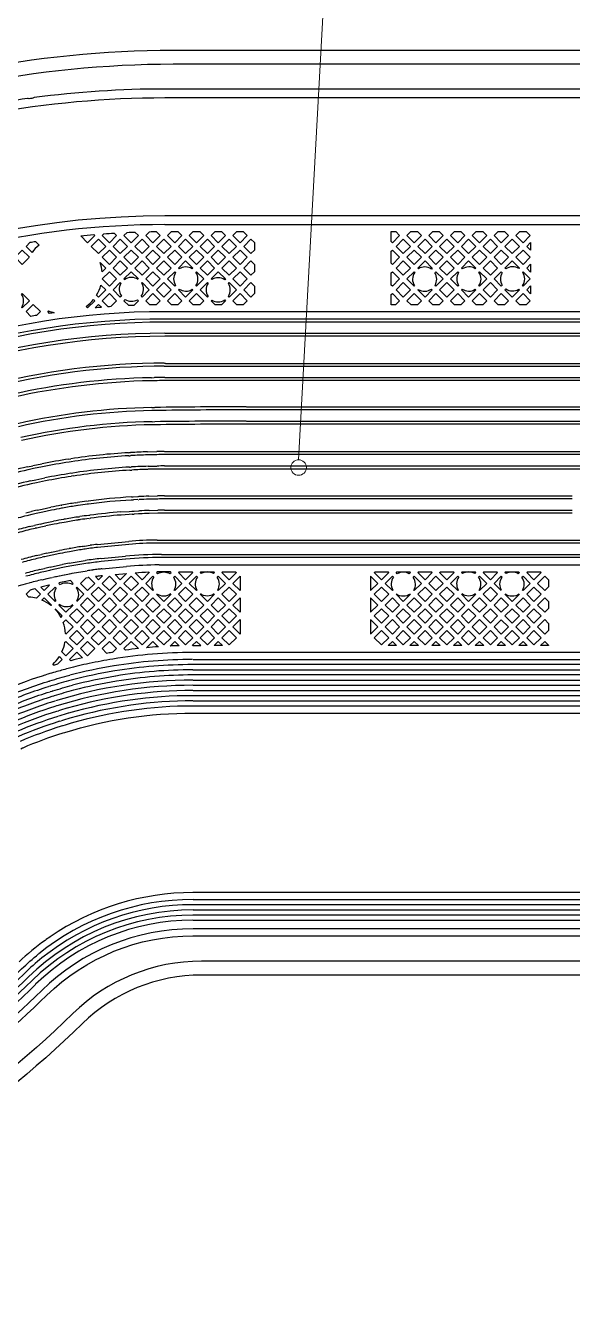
# Model space of a CAD drawing. Extents: x 1548 to 1929, y -174 to 95.
# Drawn here: x 1765.92 to 1773.95, y 36.25 to 55.22 of the extents above; entities that cross this region are included whole.
import ezdxf

# ---------------------------------------------------------------- set-up
doc = ezdxf.new("R2010")
doc.units = 0
doc.layers.add('gbr-dxf_layer0', color=7, linetype='Continuous')
doc.layers.add('gbr-outline-dxf_layer1', color=2, linetype='Continuous')
doc.layers.add('備註', color=1, linetype='Continuous', lineweight=5)

msp = doc.modelspace()

# ---------------------------------------------------------------- linework, layer by layer
at = {"layer": 'gbr-dxf_layer0'}
for p, q in [((1773.278, 51.981), (1773.335, 52.038)), ((1773.335, 52.038), (1773.335, 51.924)), ((1773.335, 51.924), (1773.278, 51.981)), ((1773.278, 51.662), (1773.335, 51.719)), ((1773.335, 51.604), (1773.278, 51.662)), ((1773.335, 51.719), (1773.335, 51.604)), ((1773.278, 51.342), (1773.335, 51.399)), ((1773.335, 51.285), (1773.278, 51.342)), ((1773.335, 51.399), (1773.335, 51.285)), ((1785.792, 51.021), (1767.963, 51.021)), ((1785.79, 50.869), (1767.963, 50.869)), ((1767.964, 50.914), (1785.79, 50.914)), ((1767.965, 50.704), (1785.833, 50.704)), ((1785.834, 50.659), (1767.963, 50.659)), ((1767.809, 50.006), (1767.766, 50.005)), ((1767.767, 50.05), (1767.809, 50.051)), ((1786.044, 50.007), (1767.964, 50.007)), ((1767.966, 50.052), (1786.043, 50.052)), ((1767.775, 49.612), (1767.812, 49.613)), ((1767.813, 49.568), (1767.775, 49.567)), ((1769.162, 49.622), (1786.667, 49.622)), ((1786.666, 49.577), (1769.162, 49.577)), ((1767.779, 49.403), (1767.815, 49.404)), ((1767.815, 49.359), (1767.782, 49.358)), ((1786.667, 49.368), (1769.161, 49.368)), ((1769.162, 49.413), (1786.665, 49.413)), ((1767.711, 48.96), (1767.846, 48.963)), ((1766.026, 48.757), (1766.158, 48.784)), ((1766.553, 48.854), (1766.582, 48.859)), ((1766.587, 48.814), (1766.561, 48.81)), ((1767.845, 48.918), (1767.713, 48.915)), ((1765.947, 48.739), (1766.025, 48.756)), ((1766.035, 48.713), (1765.955, 48.695)), ((1766.168, 48.74), (1766.036, 48.713)), ((1766.07, 48.549), (1766.2, 48.576)), ((1766.587, 48.645), (1766.612, 48.649)), ((1766.62, 48.605), (1766.592, 48.6)), ((1767.85, 48.707), (1767.718, 48.703)), ((1767.719, 48.748), (1767.848, 48.751)), ((1767.958, 48.752), (1780.681, 48.752)), ((1780.682, 48.707), (1767.959, 48.707)), ((1765.992, 48.532), (1766.069, 48.549)), ((1766.079, 48.505), (1766.002, 48.489)), ((1766.21, 48.533), (1766.08, 48.506)), ((1766.656, 48.21), (1766.68, 48.213)), ((1766.827, 48.235), (1766.836, 48.236)), ((1767.501, 48.298), (1767.566, 48.302)), ((1767.569, 48.257), (1767.505, 48.253)), ((1767.567, 48.302), (1767.577, 48.302)), ((1767.729, 48.308), (1767.856, 48.311)), ((1767.858, 48.266), (1767.731, 48.263)), ((1773.946, 48.267), (1767.959, 48.267)), ((1767.96, 48.312), (1773.945, 48.312)), ((1765.924, 48.064), (1766.002, 48.082)), ((1766.011, 48.038), (1765.935, 48.02)), ((1766.088, 48.102), (1766.161, 48.118)), ((1766.171, 48.074), (1766.098, 48.058)), ((1766.162, 48.118), (1766.288, 48.144)), ((1766.298, 48.1), (1766.172, 48.074)), ((1766.443, 48.174), (1766.452, 48.176)), ((1766.461, 48.132), (1766.45, 48.13)), ((1766.687, 48.169), (1766.661, 48.165)), ((1766.832, 48.19), (1766.826, 48.189)), ((1766.842, 48.191), (1766.834, 48.19)), ((1766.853, 48.027), (1766.86, 48.028)), ((1767.32, 48.076), (1767.439, 48.085)), ((1767.441, 48.04), (1767.322, 48.031)), ((1767.44, 48.085), (1767.48, 48.087)), ((1767.485, 48.043), (1767.442, 48.04)), ((1767.514, 48.089), (1767.577, 48.092)), ((1767.578, 48.047), (1767.515, 48.044)), ((1767.578, 48.092), (1767.587, 48.093)), ((1767.588, 48.048), (1767.579, 48.047)), ((1767.594, 48.048), (1767.589, 48.048)), ((1767.736, 48.099), (1767.86, 48.102)), ((1767.861, 48.057), (1767.736, 48.054)), ((1773.946, 48.058), (1767.959, 48.058)), ((1767.96, 48.103), (1773.944, 48.103)), ((1765.973, 47.86), (1766.051, 47.878)), ((1766.06, 47.834), (1765.982, 47.816)), ((1766.134, 47.898), (1766.205, 47.914)), ((1766.214, 47.869), (1766.145, 47.854)), ((1766.206, 47.914), (1766.33, 47.939)), ((1766.338, 47.895), (1766.215, 47.87)), ((1766.685, 48.003), (1766.709, 48.006)), ((1766.971, 47.599), (1767.433, 47.643)), ((1766.075, 47.434), (1766.151, 47.452)), ((1766.232, 47.47), (1766.295, 47.485)), ((1766.307, 47.441), (1766.241, 47.426)), ((1766.297, 47.485), (1766.416, 47.51)), ((1766.424, 47.466), (1766.308, 47.441)), ((1766.752, 47.57), (1766.765, 47.571)), ((1766.773, 47.527), (1766.757, 47.525)), ((1766.767, 47.572), (1766.775, 47.573)), ((1766.874, 47.542), (1766.792, 47.53)), ((1767.436, 47.598), (1766.974, 47.554)), ((1785.53, 47.618), (1767.849, 47.618)), ((1767.917, 47.451), (1785.442, 47.451)), ((1766.161, 47.408), (1766.086, 47.391)), ((1766.279, 47.264), (1766.342, 47.278)), ((1766.343, 47.278), (1766.458, 47.302)), ((1766.466, 47.258), (1766.351, 47.234)), ((1766.559, 47.322), (1766.796, 47.361)), ((1766.803, 47.316), (1766.568, 47.277)), ((1767.027, 47.391), (1767.385, 47.425)), ((1767.388, 47.38), (1767.03, 47.346)), ((1767.042, 47.239), (1767.399, 47.273)), ((1767.881, 47.298), (1785.455, 47.298)), ((1785.441, 47.406), (1767.917, 47.406)), ((1766.125, 47.228), (1766.199, 47.245)), ((1766.209, 47.202), (1766.134, 47.184)), ((1766.161, 47.08), (1766.236, 47.097)), ((1766.237, 47.097), (1766.276, 47.106)), ((1766.278, 47.107), (1766.311, 47.114)), ((1766.35, 47.234), (1766.288, 47.22)), ((1766.36, 47.125), (1766.374, 47.128)), ((1766.375, 47.129), (1766.413, 47.137)), ((1766.415, 47.137), (1766.485, 47.152)), ((1766.489, 47.152), (1766.538, 47.162)), ((1766.555, 47.062), (1766.51, 47.053)), ((1766.539, 47.162), (1766.56, 47.166)), ((1766.562, 47.166), (1766.581, 47.17)), ((1766.586, 47.171), (1766.602, 47.174)), ((1766.604, 47.174), (1766.822, 47.21)), ((1767.234, 47.155), (1767.401, 47.171)), ((1768.962, 47.026), (1769.068, 47.132)), ((1769.068, 47.132), (1769.068, 46.92)), ((1770.985, 47.13), (1770.985, 46.922)), ((1766.258, 46.998), (1766.183, 46.98)), ((1766.272, 47.001), (1766.259, 46.998)), ((1766.508, 47.053), (1766.434, 47.037)), ((1769.068, 46.92), (1768.962, 47.026)), ((1772.799, 47.026), (1772.905, 46.92)), ((1768.962, 46.706), (1769.068, 46.812)), ((1769.068, 46.6), (1768.962, 46.706)), ((1769.068, 46.812), (1769.068, 46.6)), ((1770.985, 46.811), (1770.985, 46.602)), ((1768.962, 46.387), (1769.068, 46.493)), ((1769.068, 46.493), (1769.068, 46.281)), ((1770.985, 46.491), (1770.985, 46.282)), ((1769.068, 46.281), (1768.962, 46.387)), ((1768.81, 46.111), (1768.687, 46.111)), ((1771.368, 46.111), (1771.244, 46.111)), ((1771.688, 46.111), (1771.564, 46.111)), ((1772.007, 46.111), (1771.884, 46.111)), ((1772.327, 46.111), (1772.203, 46.111)), ((1772.647, 46.111), (1772.523, 46.111)), ((1772.966, 46.111), (1772.843, 46.111)), ((1773.286, 46.111), (1773.162, 46.111)), ((1785.898, 46.009), (1768.373, 46.009)), ((1785.896, 45.831), (1768.376, 45.831)), ((1768.377, 45.755), (1785.608, 45.755)), ((1768.378, 45.907), (1785.898, 45.907)), ((1766.203, 45.676), (1766.162, 45.663)), ((1766.23, 45.685), (1766.207, 45.677)), ((1766.236, 45.58), (1766.259, 45.587)), ((1785.608, 45.679), (1768.376, 45.679)), ((1768.378, 45.603), (1785.61, 45.603)), ((1766.284, 45.515), (1766.258, 45.507)), ((1766.281, 45.434), (1766.307, 45.442)), ((1766.329, 45.369), (1766.306, 45.362)), ((1785.428, 45.374), (1768.377, 45.374)), ((1785.608, 45.526), (1768.378, 45.526)), ((1768.378, 45.45), (1785.426, 45.45)), ((1766.328, 45.289), (1766.353, 45.297)), ((1766.372, 45.223), (1766.35, 45.216)), ((1785.426, 45.222), (1768.377, 45.222)), ((1768.378, 45.298), (1785.426, 45.298)), ((1766.379, 45.145), (1766.4, 45.151)), ((1766.42, 45.078), (1766.401, 45.072)), ((1766.422, 44.999), (1766.443, 45.005)), ((1766.47, 44.827), (1766.491, 44.833)), ((1768.379, 42.377), (1786.58, 42.377)), ((1786.583, 42.301), (1768.377, 42.301)), ((1786.582, 42.148), (1768.377, 42.148)), ((1768.379, 42.225), (1786.581, 42.225)), ((1768.378, 42.072), (1786.551, 42.072)), ((1786.55, 41.945), (1768.381, 41.945))]:
    msp.add_line(p, q, dxfattribs=at)
at = {"layer": 'gbr-dxf_layer0', "linetype": 'Continuous'}
for points in [[(1707.002, 46.001), (1707.002, 53.866, -0.414216), (1707.798, 54.663), (1738.807, 54.663, -0.202307), (1749.477, 50.161, 0.202311), (1750.697, 49.646), (1756.197, 49.646, 0.202315), (1757.417, 50.161, -0.202307), (1768.087, 54.663), (1789.618, 54.663, -0.414217), (1790.415, 53.866), (1790.415, 50.934)], [(1789.449, 54.295), (1767.962, 54.295, 0.033096), (1766.045, 54.168, -0.105831), (1765.972, 54.153, -0.037598), (1765.946, 54.155, 0.021035), (1764.744, 53.934, -0.17451)], [(1707.508, 53.297), (1707.508, 53.864, -0.377394), (1707.775, 54.168), (1738.683, 54.168, -0.202308), (1748.998, 49.816, 0.202304), (1750.573, 49.151), (1756.073, 49.151, 0.118898), (1757.075, 49.393, 0.264777), (1757.313, 49.535, 0.049743), (1757.647, 49.816, -0.012228), (1758.151, 50.308, 0.308379), (1758.384, 50.521, -0.021115), (1759.325, 51.29, 0.268033), (1759.551, 51.456, -0.026221), (1760.821, 52.272, 0.214143), (1761.021, 52.384, -0.03315), (1762.749, 53.191, 0.130853), (1762.884, 53.243, -0.090345), (1767.963, 54.168), (1789.266, 54.168)], [(1787.982, 53.265), (1787.982, 52.668, -0.414254), (1787.932, 52.618), (1787.57, 52.618), (1787.57, 52.57), (1787.242, 52.57), (1787.242, 52.618), (1787.207, 52.618, 0.064068), (1786.994, 52.591, 0.013699), (1786.842, 52.546, 0.036904), (1786.808, 52.549, 0.080213), (1786.736, 52.537, 0.02431), (1786.474, 52.429), (1767.963, 52.429, 0.202298), (1758.894, 48.602, -0.202305), (1756.073, 47.412), (1750.573, 47.412, -0.202305), (1747.752, 48.602, 0.202298), (1738.683, 52.429), (1710.498, 52.429)], [(1767.964, 52.301), (1786.504, 52.301, -0.020329), (1786.711, 52.392)], [(1767.364, 51.502), (1767.37, 51.496, -0.155086), (1767.472, 51.529, -0.149932), (1767.572, 51.498)], [(1790.415, 50.929, -0.006517), (1790.415, 50.925), (1790.415, 44.305, -0.014829), (1790.415, 44.295, -0.014825), (1790.415, 44.284), (1790.415, 42.266, -0.414217), (1789.618, 41.47), (1768.502, 41.47, 0.196007), (1766.612, 40.699, -0.196002), (1756.197, 36.453), (1750.697, 36.453, -0.196002), (1740.282, 40.699, 0.196006), (1738.392, 41.47), (1709.026, 41.47)], [(1766.245, 51.022), (1766.256, 51.034, 0.038713), (1766.34, 51.006)], [(1766.34, 51.006, 0.001571), (1766.271, 50.996), (1766.245, 51.022)], [(1785.929, 50.216), (1767.964, 50.216, -0.122577), (1767.954, 50.219, 0.003079), (1767.808, 50.218)], [(1767.957, 50.264), (1767.964, 50.264, -0.121984), (1767.975, 50.261), (1785.927, 50.261)], [(1767.958, 48.964), (1780.718, 48.964, -0.070486), (1780.724, 48.964), (1780.738, 48.963)], [(1780.735, 48.918), (1780.72, 48.919, -0.05757), (1780.715, 48.919), (1767.959, 48.919)], [(1766.718, 47.962, -0.027089), (1766.715, 47.961), (1766.692, 47.958)], [(1767.85, 47.663), (1785.53, 47.663, -0.060323), (1785.536, 47.663), (1785.629, 47.663)], [(1766.317, 47.116, -0.019017), (1766.32, 47.116), (1766.357, 47.125)], [(1766.405, 47.026), (1766.422, 47.009, -0.140563), (1766.516, 47.036, -0.129285), (1766.604, 47.013), (1766.617, 47.026), (1766.577, 47.066), (1766.557, 47.062)], [(1766.724, 47.026), (1766.83, 46.92), (1766.936, 47.026), (1766.85, 47.112, 0.001208), (1766.838, 47.11)], [(1767.843, 47.186), (1767.859, 47.17, -0.130588), (1767.948, 47.193, -0.133837), (1768.038, 47.169), (1768.055, 47.186), (1768.045, 47.196), (1767.879, 47.196)], [(1767.878, 47.196, 0.001255), (1767.853, 47.196), (1767.843, 47.186)], [(1772.909, 46.925, -0.131962), (1772.885, 47.014, -0.157346), (1772.919, 47.118), (1772.904, 47.132), (1772.799, 47.026)], [(1766.66, 46.962, -0.157306), (1766.694, 46.858, -0.140551), (1766.667, 46.764)], [(1768.051, 46.87, -0.156038), (1767.948, 46.837, -0.152829), (1767.846, 46.869)], [(1768.69, 46.871, -0.155457), (1768.587, 46.838, -0.151782), (1768.486, 46.87)], [(1771.569, 46.869, -0.155245), (1771.467, 46.836, -0.156763), (1771.363, 46.869)], [(1772.527, 46.87, -0.15178), (1772.427, 46.838, -0.155451), (1772.324, 46.871)], [(1773.167, 46.869, -0.157342), (1773.063, 46.836, -0.154669), (1772.961, 46.868)], [(1766.614, 46.709, -0.14615), (1766.516, 46.68, -0.157343), (1766.412, 46.714), (1766.405, 46.706)], [(1766.347, 46.649, -0.066909), (1766.436, 46.526), (1766.457, 46.546), (1766.351, 46.652)], [(1767.184, 46.014, -0.00088), (1767.207, 46.018), (1767.256, 46.067), (1767.15, 46.173), (1767.044, 46.067)], [(1768.373, 46.111, -0.014524), (1768.375, 46.111), (1768.491, 46.111)], [(1766.754, 45.93, 0.006), (1766.583, 45.889), (1766.564, 45.907)], [(1767.044, 46.067), (1767.109, 46.001, -0.00257), (1767.183, 46.014)], [(1767.575, 46.068, 0.006488), (1767.386, 46.044), (1767.364, 46.067)], [(1765.567, 45.332, -0.008651), (1765.578, 45.337, -0.024554), (1766.235, 45.579)], [(1766.261, 45.588, -0.011096), (1766.275, 45.592, -0.010656), (1766.568, 45.675)], [(1765.627, 45.192, -0.01133), (1765.634, 45.195, -0.024613), (1766.279, 45.433)], [(1766.308, 45.442, -0.012904), (1766.317, 45.445, -0.010762), (1766.607, 45.527)], [(1766.349, 45.215, 0.024934), (1765.717, 44.981, -0.040167), (1765.711, 44.979, 0.033844), (1764.897, 44.563)], [(1766.497, 44.835, -0.075246), (1768.377, 45.119), (1785.428, 45.119, -0.198651), (1785.724, 44.997), (1786.259, 44.462, -0.016766), (1786.357, 44.357, 0.038969), (1786.474, 44.242, -0.022423), (1786.525, 44.196), (1786.802, 43.918, 0.071019), (1786.949, 43.808, 0.106274), (1787.006, 43.768, 0.270457), (1787.079, 43.662, 0.125985), (1787.125, 43.616, 0.287204), (1787.221, 43.517)], [(1765.847, 44.594), (1765.874, 44.606, 0.013721), (1765.881, 44.609, -0.024688), (1766.469, 44.827)], [(1766.588, 44.968, 0.004862), (1766.468, 44.933, -0.036775), (1766.463, 44.931), (1766.443, 44.925)], [(1789.247, 42.432), (1788.909, 42.432), (1788.909, 42.387), (1787.768, 42.387), (1787.768, 42.452, 0.067805), (1787.66, 42.469), (1786.833, 42.469, 0.07443), (1786.767, 42.479), (1768.377, 42.479, 0.151399), (1766.278, 41.828, 0.006103), (1766.204, 41.776, 0.033677), (1765.823, 41.461)], [(1762.877, 38.519, 0.071775), (1766.227, 40.966, -0.196004), (1768.377, 41.843), (1786.364, 41.843, -0.039333), (1786.614, 41.823, 0.026073), (1786.814, 41.8, 0.028754), (1786.879, 41.796)], [(1764.377, 40.092, 0.032208), (1765.754, 41.252), (1765.849, 41.348, -0.092767), (1765.861, 41.356, -0.023334), (1766.11, 41.577)], [(1766.158, 41.517, 0.024058), (1765.906, 41.294, -0.085515), (1765.896, 41.286), (1765.807, 41.198)]]:
    msp.add_lwpolyline(points, format="xyb", dxfattribs=at)
for points in [[(1767.364, 52.141), (1767.41, 52.187, -0.002344), (1767.525, 52.192), (1767.576, 52.141), (1767.47, 52.035)], [(1767.683, 52.141), (1767.74, 52.197, -0.001994), (1767.838, 52.199), (1767.895, 52.141), (1767.789, 52.035)], [(1765.925, 51.981), (1765.985, 52.041, -0.00165), (1766.064, 52.054), (1766.117, 52.001, 0.06608), (1766.014, 51.892)], [(1766.728, 52.138, -0.003928), (1766.922, 52.156), (1766.936, 52.141), (1766.83, 52.035)], [(1767.044, 52.141), (1767.07, 52.167, -0.003028), (1767.22, 52.177), (1767.256, 52.141), (1767.15, 52.035)], [(1765.765, 51.821), (1765.871, 51.927), (1765.973, 51.826, 0.00871), (1765.964, 51.808), (1765.871, 51.716)], [(1768.163, 51.662), (1768.269, 51.768), (1768.375, 51.662), (1768.365, 51.652, 0.290821), (1768.175, 51.65)], [(1771.68, 51.662), (1771.786, 51.768), (1771.892, 51.662), (1771.878, 51.648, 0.288713), (1771.688, 51.653)], [(1772.319, 51.662), (1772.425, 51.768), (1772.531, 51.662), (1772.522, 51.653, 0.291941), (1772.331, 51.65)], [(1772.958, 51.662), (1773.064, 51.767), (1773.17, 51.662), (1773.164, 51.655, 0.296233), (1772.97, 51.65)], [(1767.204, 51.342), (1767.31, 51.448), (1767.318, 51.44, 0.287105), (1767.325, 51.251), (1767.31, 51.236)], [(1767.617, 51.248, 0.298123), (1767.624, 51.443), (1767.63, 51.448), (1767.736, 51.342), (1767.63, 51.236)], [(1768.003, 51.502), (1768.109, 51.608), (1768.121, 51.596, 0.286687), (1768.12, 51.407), (1768.109, 51.396)], [(1768.42, 51.599), (1768.429, 51.608), (1768.535, 51.502), (1768.429, 51.396), (1768.421, 51.404, 0.145303), (1768.449, 51.501, 0.147045)], [(1768.483, 51.342), (1768.589, 51.448), (1768.598, 51.439, 0.296345), (1768.598, 51.245), (1768.589, 51.236)], [(1768.642, 51.502), (1768.748, 51.608), (1768.854, 51.502), (1768.844, 51.491, 0.293523), (1768.652, 51.492)], [(1768.897, 51.247, 0.289042), (1768.897, 51.437), (1768.908, 51.448), (1769.014, 51.342), (1768.908, 51.236)], [(1771.52, 51.502), (1771.626, 51.608), (1771.633, 51.601, 0.307289), (1771.631, 51.401), (1771.626, 51.396)], [(1771.931, 51.593), (1771.945, 51.608), (1772.051, 51.502), (1771.945, 51.396), (1771.932, 51.409, 0.134622), (1771.957, 51.5, 0.138333)], [(1772.159, 51.502), (1772.265, 51.608), (1772.278, 51.595, 0.284442), (1772.277, 51.408), (1772.265, 51.396)], [(1772.577, 51.6), (1772.585, 51.608), (1772.691, 51.502), (1772.585, 51.396), (1772.577, 51.403, 0.146884), (1772.607, 51.501, 0.147574)], [(1772.799, 51.502), (1772.905, 51.608), (1772.918, 51.594, 0.276747), (1772.92, 51.411), (1772.904, 51.396)], [(1773.218, 51.402, 0.308645), (1773.219, 51.603), (1773.224, 51.608), (1773.33, 51.502), (1773.224, 51.396)], [(1765.86, 51.277), (1765.871, 51.288), (1765.977, 51.182), (1765.871, 51.076), (1765.863, 51.084, 0.140402), (1765.89, 51.178, 0.148097)], [(1767.044, 51.182), (1767.15, 51.288), (1767.256, 51.182), (1767.169, 51.095, 0.000859), (1767.133, 51.093)], [(1767.683, 51.182), (1767.789, 51.288), (1767.895, 51.182), (1767.835, 51.122, 0.002027), (1767.745, 51.121)], [(1768.163, 51.342), (1768.174, 51.353, 0.294529), (1768.366, 51.35), (1768.375, 51.342), (1768.269, 51.236)], [(1771.68, 51.342), (1771.686, 51.348, 0.296586), (1771.88, 51.354), (1771.891, 51.342), (1771.786, 51.236)], [(1772.319, 51.342), (1772.33, 51.353, 0.293398), (1772.522, 51.35), (1772.531, 51.342), (1772.425, 51.236)], [(1772.958, 51.342), (1772.972, 51.356, 0.289042), (1773.162, 51.35), (1773.17, 51.342), (1773.064, 51.236)], [(1765.925, 51.022), (1766.031, 51.128), (1766.137, 51.022), (1766.08, 50.966, 0.001916), (1765.996, 50.951)], [(1766.809, 51.098, 0.066084), (1766.918, 51.2), (1766.936, 51.182), (1766.83, 51.076)], [(1767.364, 51.182), (1767.38, 51.199, 0.27316), (1767.561, 51.197), (1767.576, 51.182), (1767.507, 51.114, 0.001633), (1767.435, 51.111)], [(1768.642, 51.182), (1768.652, 51.192, 0.291845), (1768.843, 51.193), (1768.854, 51.182), (1768.795, 51.123), (1768.702, 51.123)], [(1767.527, 47.182, -0.009529), (1767.728, 47.193), (1767.736, 47.186), (1767.63, 47.08)], [(1767.683, 47.026), (1767.789, 47.132), (1767.803, 47.118, 0.296006), (1767.794, 46.925), (1767.789, 46.92)], [(1768.094, 47.117), (1768.109, 47.132), (1768.215, 47.026), (1768.109, 46.92), (1768.102, 46.927, 0.130585), (1768.125, 47.015, 0.152829)], [(1768.323, 47.026), (1768.429, 47.132), (1768.442, 47.119, 0.29652), (1768.434, 46.925), (1768.429, 46.92)], [(1768.482, 47.186), (1768.493, 47.196), (1768.684, 47.196), (1768.695, 47.186), (1768.678, 47.169, 0.270815), (1768.498, 47.17)], [(1768.733, 47.117), (1768.748, 47.132), (1768.854, 47.026), (1768.748, 46.92), (1768.741, 46.927, 0.131169), (1768.765, 47.016, 0.151782)], [(1771.2, 47.026), (1771.306, 47.132), (1771.321, 47.117, 0.290898), (1771.312, 46.926), (1771.306, 46.92)], [(1771.36, 47.186), (1771.37, 47.196), (1771.562, 47.196), (1771.572, 47.186), (1771.554, 47.168, 0.265709), (1771.378, 47.168)], [(1771.611, 47.117), (1771.626, 47.132), (1771.732, 47.026), (1771.626, 46.92), (1771.621, 46.925, 0.131381), (1771.644, 47.014, 0.156765)], [(1772.159, 47.026), (1772.265, 47.132), (1772.28, 47.117, 0.288646), (1772.273, 46.927), (1772.265, 46.92)], [(1772.319, 47.186), (1772.329, 47.196), (1772.521, 47.196), (1772.531, 47.186), (1772.515, 47.17, 0.270811), (1772.336, 47.169)], [(1772.572, 47.119), (1772.585, 47.132), (1772.691, 47.026), (1772.585, 46.92), (1772.58, 46.925, 0.134895), (1772.604, 47.016, 0.155451)], [(1772.958, 47.186), (1772.969, 47.196), (1773.16, 47.196), (1773.17, 47.186), (1773.152, 47.168, 0.265716), (1772.976, 47.169)], [(1773.208, 47.116), (1773.224, 47.132), (1773.33, 47.026), (1773.224, 46.92), (1773.218, 46.926, 0.129254), (1773.241, 47.014, 0.154669)], [(1765.925, 46.866), (1765.989, 46.929, -0.002371), (1766.055, 46.948), (1766.137, 46.866), (1766.077, 46.807, 0.04894), (1765.968, 46.824)], [(1766.245, 46.866), (1766.351, 46.972), (1766.367, 46.956, 0.280661), (1766.361, 46.771), (1766.351, 46.76)], [(1766.158, 46.779), (1766.191, 46.812), (1766.297, 46.706), (1766.291, 46.7, 0.068246)], [(1766.47, 46.452), (1766.511, 46.492), (1766.617, 46.386), (1766.511, 46.281), (1766.504, 46.287, 0.074261)], [(1766.453, 46.018, 0.06492), (1766.497, 46.159), (1766.511, 46.173), (1766.617, 46.067), (1766.511, 45.961)], [(1766.318, 45.834, 0.066371), (1766.415, 45.949), (1766.457, 45.907), (1766.386, 45.837, 0.001998), (1766.331, 45.821)]]:
    msp.add_lwpolyline(points, format="xyb", close=True, dxfattribs=at)
for points in [[(1768.003, 52.141), (1768.061, 52.199), (1768.157, 52.199), (1768.215, 52.141), (1768.109, 52.035)], [(1768.323, 52.141), (1768.381, 52.199), (1768.476, 52.199), (1768.535, 52.141), (1768.429, 52.035)], [(1768.643, 52.141), (1768.701, 52.199), (1768.796, 52.199), (1768.854, 52.141), (1768.748, 52.035)], [(1768.962, 52.141), (1769.02, 52.199), (1769.116, 52.199), (1769.174, 52.141), (1769.068, 52.035)], [(1771.29, 52.052), (1771.29, 52.199), (1771.354, 52.199), (1771.412, 52.141), (1771.306, 52.035)], [(1771.52, 52.141), (1771.578, 52.199), (1771.673, 52.199), (1771.732, 52.141), (1771.626, 52.035)], [(1771.839, 52.141), (1771.898, 52.199), (1771.993, 52.199), (1772.051, 52.141), (1771.945, 52.035)], [(1772.159, 52.141), (1772.217, 52.199), (1772.313, 52.199), (1772.371, 52.141), (1772.265, 52.035)], [(1772.479, 52.141), (1772.537, 52.199), (1772.632, 52.199), (1772.691, 52.141), (1772.585, 52.035)], [(1772.798, 52.141), (1772.857, 52.199), (1772.952, 52.199), (1773.011, 52.141), (1772.904, 52.035)], [(1773.118, 52.141), (1773.177, 52.199), (1773.272, 52.199), (1773.33, 52.141), (1773.224, 52.035)], [(1766.884, 51.981), (1766.99, 52.087), (1767.096, 51.981), (1766.99, 51.875)], [(1767.204, 51.981), (1767.31, 52.087), (1767.416, 51.981), (1767.31, 51.875)], [(1767.524, 51.981), (1767.63, 52.087), (1767.736, 51.981), (1767.63, 51.875)], [(1767.843, 51.981), (1767.949, 52.087), (1768.055, 51.981), (1767.949, 51.875)], [(1768.163, 51.981), (1768.269, 52.087), (1768.375, 51.981), (1768.269, 51.875)], [(1768.483, 51.981), (1768.589, 52.087), (1768.695, 51.981), (1768.589, 51.875)], [(1768.802, 51.981), (1768.908, 52.087), (1769.014, 51.981), (1768.908, 51.875)], [(1769.122, 51.981), (1769.228, 52.087), (1769.28, 52.036), (1769.28, 51.927), (1769.228, 51.875)], [(1771.36, 51.981), (1771.466, 52.087), (1771.572, 51.981), (1771.466, 51.875)], [(1771.68, 51.981), (1771.786, 52.087), (1771.892, 51.981), (1771.786, 51.875)], [(1771.999, 51.981), (1772.105, 52.087), (1772.211, 51.981), (1772.105, 51.875)], [(1772.319, 51.981), (1772.425, 52.087), (1772.531, 51.981), (1772.425, 51.875)], [(1772.639, 51.981), (1772.745, 52.087), (1772.851, 51.981), (1772.745, 51.875)], [(1772.958, 51.981), (1773.064, 52.087), (1773.17, 51.981), (1773.064, 51.875)], [(1767.044, 51.822), (1767.15, 51.927), (1767.256, 51.821), (1767.15, 51.716)], [(1767.364, 51.821), (1767.47, 51.927), (1767.576, 51.821), (1767.47, 51.715)], [(1767.683, 51.821), (1767.789, 51.927), (1767.895, 51.821), (1767.789, 51.715)], [(1768.003, 51.821), (1768.109, 51.927), (1768.215, 51.821), (1768.109, 51.715)], [(1768.323, 51.821), (1768.429, 51.927), (1768.535, 51.821), (1768.429, 51.716)], [(1768.642, 51.821), (1768.748, 51.927), (1768.854, 51.821), (1768.748, 51.715)], [(1768.962, 51.821), (1769.068, 51.927), (1769.174, 51.821), (1769.068, 51.715)], [(1771.29, 51.732), (1771.29, 51.911), (1771.306, 51.927), (1771.412, 51.821), (1771.306, 51.715)], [(1771.52, 51.821), (1771.626, 51.927), (1771.732, 51.821), (1771.626, 51.715)], [(1771.839, 51.821), (1771.945, 51.927), (1772.051, 51.821), (1771.945, 51.715)], [(1772.159, 51.821), (1772.265, 51.927), (1772.371, 51.821), (1772.265, 51.716)], [(1772.479, 51.821), (1772.585, 51.927), (1772.691, 51.821), (1772.585, 51.715)], [(1772.799, 51.821), (1772.904, 51.927), (1773.01, 51.821), (1772.905, 51.715)], [(1773.118, 51.821), (1773.224, 51.927), (1773.33, 51.822), (1773.224, 51.715)], [(1767.204, 51.662), (1767.31, 51.768), (1767.416, 51.662), (1767.31, 51.556)], [(1767.524, 51.662), (1767.63, 51.767), (1767.735, 51.662), (1767.63, 51.556)], [(1767.843, 51.662), (1767.949, 51.768), (1768.055, 51.662), (1767.949, 51.556)], [(1768.483, 51.662), (1768.589, 51.768), (1768.695, 51.662), (1768.589, 51.556)], [(1768.802, 51.662), (1768.908, 51.768), (1769.014, 51.662), (1768.908, 51.556)], [(1769.122, 51.662), (1769.228, 51.767), (1769.28, 51.716), (1769.28, 51.607), (1769.228, 51.556)], [(1771.36, 51.662), (1771.466, 51.768), (1771.572, 51.662), (1771.466, 51.556)], [(1771.999, 51.662), (1772.105, 51.768), (1772.211, 51.662), (1772.105, 51.556)], [(1772.639, 51.662), (1772.745, 51.768), (1772.851, 51.662), (1772.745, 51.556)], [(1767.044, 51.502), (1767.15, 51.608), (1767.256, 51.502), (1767.15, 51.396)], [(1767.683, 51.502), (1767.789, 51.608), (1767.895, 51.502), (1767.789, 51.396)], [(1767.843, 51.342), (1767.949, 51.448), (1768.055, 51.342), (1767.949, 51.236)], [(1768.962, 51.502), (1769.068, 51.608), (1769.174, 51.502), (1769.068, 51.396)], [(1769.122, 51.342), (1769.228, 51.448), (1769.28, 51.396), (1769.28, 51.288), (1769.228, 51.236)], [(1771.29, 51.412), (1771.29, 51.591), (1771.306, 51.608), (1771.412, 51.502), (1771.306, 51.396)], [(1771.36, 51.342), (1771.466, 51.448), (1771.572, 51.342), (1771.466, 51.236)], [(1771.999, 51.342), (1772.105, 51.448), (1772.211, 51.342), (1772.105, 51.236)], [(1772.639, 51.342), (1772.745, 51.448), (1772.851, 51.342), (1772.745, 51.236)], [(1768.003, 51.182), (1768.109, 51.288), (1768.215, 51.182), (1768.156, 51.123), (1768.062, 51.123)], [(1768.323, 51.182), (1768.429, 51.288), (1768.535, 51.182), (1768.476, 51.123), (1768.382, 51.123)], [(1768.962, 51.182), (1769.068, 51.288), (1769.174, 51.182), (1769.115, 51.123), (1769.021, 51.123)], [(1771.29, 51.123), (1771.29, 51.272), (1771.306, 51.288), (1771.412, 51.182), (1771.353, 51.123)], [(1771.52, 51.182), (1771.626, 51.288), (1771.732, 51.182), (1771.673, 51.123), (1771.579, 51.123)], [(1771.839, 51.182), (1771.945, 51.288), (1772.051, 51.182), (1771.992, 51.123), (1771.898, 51.123)], [(1772.159, 51.182), (1772.265, 51.288), (1772.371, 51.182), (1772.312, 51.123), (1772.218, 51.123)], [(1772.479, 51.182), (1772.585, 51.288), (1772.691, 51.182), (1772.632, 51.123), (1772.538, 51.123)], [(1772.799, 51.182), (1772.904, 51.288), (1773.011, 51.182), (1772.951, 51.123), (1772.858, 51.123)], [(1773.118, 51.182), (1773.224, 51.288), (1773.33, 51.182), (1773.271, 51.123), (1773.177, 51.123)], [(1767.044, 47.026), (1767.15, 47.132), (1767.256, 47.026), (1767.15, 46.92)], [(1767.364, 47.026), (1767.47, 47.132), (1767.576, 47.026), (1767.47, 46.92)], [(1768.163, 47.186), (1768.173, 47.196), (1768.364, 47.196), (1768.375, 47.186), (1768.269, 47.08)], [(1768.802, 47.186), (1768.813, 47.196), (1769.004, 47.196), (1769.014, 47.186), (1768.908, 47.08)], [(1771.04, 47.186), (1771.051, 47.196), (1771.242, 47.196), (1771.252, 47.186), (1771.146, 47.08)], [(1771.68, 47.186), (1771.69, 47.196), (1771.881, 47.196), (1771.892, 47.186), (1771.786, 47.08)], [(1771.84, 47.026), (1771.945, 47.132), (1772.051, 47.026), (1771.945, 46.92)], [(1771.999, 47.186), (1772.01, 47.196), (1772.201, 47.196), (1772.211, 47.186), (1772.105, 47.08)], [(1772.639, 47.186), (1772.649, 47.196), (1772.84, 47.196), (1772.851, 47.186), (1772.745, 47.08)], [(1773.278, 47.186), (1773.288, 47.196), (1773.48, 47.196), (1773.49, 47.186), (1773.384, 47.08)], [(1773.438, 47.026), (1773.544, 47.132), (1773.598, 47.078), (1773.598, 46.974), (1773.544, 46.92)], [(1766.884, 46.866), (1766.99, 46.972), (1767.096, 46.866), (1766.99, 46.76)], [(1767.204, 46.866), (1767.31, 46.972), (1767.416, 46.866), (1767.31, 46.76)], [(1767.524, 46.866), (1767.63, 46.972), (1767.735, 46.866), (1767.63, 46.76)], [(1768.163, 46.866), (1768.269, 46.972), (1768.375, 46.866), (1768.269, 46.76)], [(1768.802, 46.866), (1768.908, 46.972), (1769.014, 46.866), (1768.908, 46.76)], [(1771.04, 46.866), (1771.146, 46.972), (1771.252, 46.866), (1771.146, 46.76)], [(1771.68, 46.866), (1771.786, 46.972), (1771.892, 46.866), (1771.786, 46.76)], [(1771.999, 46.866), (1772.105, 46.972), (1772.211, 46.866), (1772.105, 46.76)], [(1772.639, 46.866), (1772.745, 46.972), (1772.851, 46.866), (1772.745, 46.76)], [(1773.278, 46.866), (1773.384, 46.972), (1773.49, 46.866), (1773.384, 46.76)], [(1766.724, 46.706), (1766.83, 46.812), (1766.936, 46.706), (1766.83, 46.6)], [(1767.044, 46.706), (1767.15, 46.812), (1767.256, 46.706), (1767.15, 46.6)], [(1767.364, 46.706), (1767.47, 46.812), (1767.576, 46.706), (1767.47, 46.6)], [(1767.683, 46.706), (1767.789, 46.812), (1767.895, 46.706), (1767.789, 46.6)], [(1768.003, 46.706), (1768.109, 46.812), (1768.215, 46.706), (1768.109, 46.6)], [(1768.323, 46.706), (1768.429, 46.812), (1768.535, 46.706), (1768.429, 46.6)], [(1768.643, 46.706), (1768.748, 46.812), (1768.854, 46.706), (1768.749, 46.6)], [(1771.2, 46.706), (1771.306, 46.812), (1771.412, 46.706), (1771.306, 46.6)], [(1771.52, 46.706), (1771.626, 46.812), (1771.732, 46.706), (1771.626, 46.6)], [(1771.839, 46.706), (1771.945, 46.812), (1772.051, 46.706), (1771.945, 46.6)], [(1772.159, 46.706), (1772.265, 46.812), (1772.371, 46.706), (1772.265, 46.6)], [(1772.479, 46.706), (1772.585, 46.812), (1772.691, 46.706), (1772.585, 46.6)], [(1772.798, 46.706), (1772.905, 46.812), (1773.011, 46.706), (1772.904, 46.6)], [(1773.118, 46.706), (1773.224, 46.812), (1773.33, 46.706), (1773.224, 46.6)], [(1773.438, 46.706), (1773.544, 46.812), (1773.598, 46.758), (1773.598, 46.654), (1773.544, 46.6)], [(1766.564, 46.546), (1766.67, 46.652), (1766.776, 46.546), (1766.67, 46.44)], [(1766.724, 46.386), (1766.83, 46.493), (1766.936, 46.387), (1766.83, 46.281)], [(1766.884, 46.546), (1766.99, 46.652), (1767.096, 46.546), (1766.99, 46.441)], [(1767.044, 46.387), (1767.15, 46.493), (1767.256, 46.387), (1767.15, 46.281)], [(1767.204, 46.546), (1767.31, 46.652), (1767.416, 46.546), (1767.31, 46.44)], [(1767.364, 46.387), (1767.47, 46.493), (1767.576, 46.387), (1767.47, 46.281)], [(1767.524, 46.546), (1767.63, 46.652), (1767.735, 46.547), (1767.629, 46.441)], [(1767.683, 46.387), (1767.789, 46.493), (1767.895, 46.387), (1767.789, 46.281)], [(1767.843, 46.547), (1767.949, 46.652), (1768.055, 46.546), (1767.949, 46.44)], [(1768.003, 46.387), (1768.109, 46.493), (1768.215, 46.387), (1768.109, 46.281)], [(1768.163, 46.546), (1768.269, 46.652), (1768.375, 46.546), (1768.269, 46.44)], [(1768.323, 46.387), (1768.429, 46.493), (1768.535, 46.387), (1768.429, 46.281)], [(1768.483, 46.546), (1768.589, 46.652), (1768.695, 46.546), (1768.589, 46.44)], [(1768.643, 46.387), (1768.749, 46.493), (1768.854, 46.387), (1768.748, 46.281)], [(1768.802, 46.546), (1768.908, 46.652), (1769.014, 46.546), (1768.908, 46.441)], [(1771.04, 46.546), (1771.146, 46.652), (1771.252, 46.546), (1771.146, 46.44)], [(1771.2, 46.387), (1771.306, 46.493), (1771.412, 46.387), (1771.306, 46.281)], [(1771.36, 46.546), (1771.466, 46.652), (1771.572, 46.547), (1771.466, 46.441)], [(1771.52, 46.387), (1771.626, 46.493), (1771.732, 46.387), (1771.626, 46.281)], [(1771.68, 46.547), (1771.786, 46.652), (1771.892, 46.546), (1771.786, 46.44)], [(1771.839, 46.387), (1771.945, 46.493), (1772.051, 46.387), (1771.945, 46.281)], [(1771.999, 46.546), (1772.105, 46.652), (1772.211, 46.546), (1772.105, 46.44)], [(1772.159, 46.387), (1772.265, 46.493), (1772.371, 46.387), (1772.265, 46.281)], [(1772.319, 46.546), (1772.425, 46.652), (1772.531, 46.547), (1772.425, 46.441)], [(1772.479, 46.387), (1772.585, 46.493), (1772.691, 46.387), (1772.585, 46.281)], [(1772.639, 46.547), (1772.745, 46.652), (1772.851, 46.546), (1772.745, 46.441)], [(1772.799, 46.387), (1772.904, 46.492), (1773.01, 46.386), (1772.905, 46.281)], [(1772.958, 46.546), (1773.064, 46.652), (1773.17, 46.546), (1773.064, 46.44)], [(1773.118, 46.386), (1773.224, 46.493), (1773.33, 46.387), (1773.224, 46.281)], [(1773.278, 46.546), (1773.384, 46.652), (1773.49, 46.546), (1773.384, 46.441)], [(1773.438, 46.387), (1773.544, 46.493), (1773.598, 46.438), (1773.598, 46.335), (1773.544, 46.281)], [(1766.565, 46.227), (1766.67, 46.333), (1766.776, 46.227), (1766.67, 46.121)], [(1766.884, 46.227), (1766.99, 46.333), (1767.096, 46.227), (1766.99, 46.121)], [(1767.204, 46.227), (1767.31, 46.333), (1767.416, 46.227), (1767.31, 46.121)], [(1767.524, 46.227), (1767.629, 46.333), (1767.735, 46.227), (1767.63, 46.121)], [(1767.843, 46.227), (1767.949, 46.333), (1768.055, 46.227), (1767.949, 46.121)], [(1768.163, 46.227), (1768.269, 46.333), (1768.375, 46.227), (1768.269, 46.121)], [(1768.483, 46.227), (1768.589, 46.333), (1768.695, 46.227), (1768.589, 46.121)], [(1768.802, 46.227), (1768.908, 46.333), (1769.014, 46.227), (1768.908, 46.121)], [(1771.04, 46.227), (1771.146, 46.333), (1771.252, 46.227), (1771.146, 46.121)], [(1771.36, 46.227), (1771.466, 46.333), (1771.572, 46.227), (1771.466, 46.121)], [(1771.68, 46.227), (1771.786, 46.333), (1771.892, 46.227), (1771.786, 46.121)], [(1771.999, 46.227), (1772.105, 46.333), (1772.211, 46.227), (1772.105, 46.121)], [(1772.319, 46.227), (1772.425, 46.333), (1772.531, 46.227), (1772.425, 46.121)], [(1772.639, 46.227), (1772.745, 46.333), (1772.851, 46.227), (1772.745, 46.121)], [(1772.958, 46.227), (1773.064, 46.333), (1773.17, 46.227), (1773.064, 46.121)], [(1773.278, 46.227), (1773.384, 46.333), (1773.49, 46.227), (1773.384, 46.121)], [(1766.724, 46.067), (1766.83, 46.173), (1766.936, 46.067), (1766.83, 45.961)], [(1773.482, 46.111), (1773.544, 46.173), (1773.598, 46.119), (1773.598, 46.111)]]:
    msp.add_lwpolyline(points, close=True, dxfattribs=at)
for points in [[(1767.014, 51.744), (1767.096, 51.662), (1767.043, 51.608)], [(1767.576, 51.502), (1767.47, 51.608), (1767.364, 51.502)], [(1767.026, 51.412), (1767.096, 51.342), (1766.99, 51.236), (1766.962, 51.264)], [(1766.939, 51.077), (1766.99, 51.128), (1767.033, 51.085)], [(1766.79, 47.53), (1766.783, 47.529), (1766.776, 47.528)], [(1766.779, 47.574), (1766.786, 47.575), (1766.866, 47.586)], [(1766.837, 47.109), (1766.802, 47.104), (1766.724, 47.026)], [(1766.945, 47.125), (1766.99, 47.08), (1767.047, 47.137)], [(1767.401, 47.171), (1767.31, 47.08), (1767.234, 47.155)], [(1770.986, 46.92), (1771.092, 47.026), (1770.986, 47.132)], [(1766.141, 46.97), (1766.191, 46.92), (1766.272, 47.001)], [(1766.433, 47.037), (1766.411, 47.032), (1766.405, 47.026)], [(1766.67, 46.76), (1766.776, 46.866), (1766.67, 46.972), (1766.66, 46.962)], [(1766.405, 46.706), (1766.511, 46.6), (1766.617, 46.706)], [(1767.843, 46.866), (1767.949, 46.76), (1768.055, 46.866)], [(1768.483, 46.866), (1768.589, 46.76), (1768.694, 46.866)], [(1770.986, 46.6), (1771.092, 46.706), (1770.986, 46.812)], [(1771.36, 46.866), (1771.466, 46.76), (1771.572, 46.866)], [(1772.319, 46.866), (1772.425, 46.76), (1772.531, 46.866)], [(1772.958, 46.866), (1773.064, 46.76), (1773.17, 46.866)], [(1770.986, 46.281), (1771.092, 46.387), (1770.986, 46.493)], [(1767.364, 46.067), (1767.47, 46.173), (1767.575, 46.068)], [(1767.696, 46.08), (1767.789, 46.173), (1767.868, 46.094)], [(1768.04, 46.103), (1768.109, 46.173), (1768.174, 46.108)], [(1768.491, 46.111), (1768.429, 46.173), (1768.367, 46.111)], [(1768.687, 46.111), (1768.748, 46.173), (1768.81, 46.111)], [(1771.244, 46.111), (1771.306, 46.173), (1771.368, 46.111)], [(1771.564, 46.111), (1771.626, 46.173), (1771.688, 46.111)], [(1771.884, 46.111), (1771.945, 46.173), (1772.007, 46.111)], [(1772.203, 46.111), (1772.265, 46.173), (1772.327, 46.111)], [(1772.523, 46.111), (1772.585, 46.173), (1772.647, 46.111)], [(1772.843, 46.111), (1772.905, 46.173), (1772.966, 46.111)], [(1773.162, 46.111), (1773.224, 46.173), (1773.286, 46.111)], [(1766.564, 45.907), (1766.67, 46.013), (1766.754, 45.93)]]:
    msp.add_lwpolyline(points, dxfattribs=at)
at = {"layer": 'gbr-dxf_layer0'}
for centre, radius, start, end in [((1767.963, 39.766), 12.535, 90.0016, 103.2416), ((1766.476, 51.559), 0.569, 4.9603, 18.9172), ((1766.476, 51.559), 0.569, 328.7314, 345.0461), ((1767.964, 39.766), 11.357, 94.7006, 95.1794), ((1767.964, 39.766), 11.255, 90.0178, 126.005), ((1767.964, 39.766), 11.147, 90.0037, 126.0065), ((1767.964, 39.766), 11.102, 90.0093, 126.0096), ((1767.964, 39.766), 10.938, 90.0039, 126.0107), ((1767.964, 39.766), 10.893, 90.014, 126.0079), ((1767.965, 39.767), 10.497, 90.8776, 105.5255), ((1767.965, 39.767), 10.452, 90.8681, 105.5306), ((1767.962, 38.351), 11.912, 90.0281, 90.7503), ((1767.966, 39.767), 10.285, 91.1138, 102.6823), ((1767.966, 39.767), 10.24, 91.12, 102.6878), ((1767.964, 38.387), 11.665, 90.0001, 90.7568), ((1767.964, 38.387), 11.62, 90.0067, 90.7479), ((1767.965, 39.767), 9.847, 91.1118, 102.6863), ((1767.965, 39.767), 9.802, 91.1181, 102.6775), ((1769.16, -49.343), 98.92, 89.99998, 90.77899), ((1769.16, -49.343), 98.965, 90.00102, 90.77839), ((1767.965, 39.767), 9.638, 91.1154, 102.6798), ((1767.965, 39.767), 9.593, 91.1049, 102.6856), ((1769.161, -49.343), 98.755, 90.00037, 90.77921), ((1769.161, -49.343), 98.71, 90.00097, 90.77982), ((1767.96, 39.766), 9.197, 91.559, 93.1119), ((1767.974, 38.351), 10.613, 90.096, 90.6834), ((1767.967, 39.766), 9.197, 98.8465, 101.3315), ((1767.967, 39.766), 9.152, 98.8408, 101.3263), ((1767.966, 39.766), 9.197, 93.3306, 98.6487), ((1767.966, 39.766), 9.152, 93.3242, 98.6596), ((1767.309, 51.087), 2.143, 273.3072, 274.0149), ((1767.31, 51.087), 2.188, 273.3288, 274.0363), ((1767.96, 39.766), 9.152, 91.5529, 93.1057), ((1767.974, 38.351), 10.568, 90.0897, 90.693), ((1767.964, 39.766), 9.198, 102.6756, 105.5215), ((1767.964, 39.766), 9.153, 102.686, 105.5159), ((1767.965, 39.766), 8.985, 98.8333, 101.3204), ((1767.965, 39.766), 8.94, 98.8448, 101.315), ((1767.966, 39.766), 8.985, 93.3319, 98.6614), ((1767.966, 39.766), 8.94, 93.3253, 98.6551), ((1767.314, 51.087), 2.355, 273.1986, 273.8669), ((1767.314, 51.087), 2.4, 273.2262, 273.8952), ((1767.963, 39.766), 8.985, 91.5688, 93.1176), ((1767.963, 39.766), 8.94, 91.5805, 93.1111), ((1767.977, 38.351), 10.401, 90.1109, 90.7026), ((1767.977, 38.351), 10.356, 90.1047, 90.6963), ((1767.965, 39.766), 8.986, 102.6908, 105.5192), ((1767.965, 39.766), 8.941, 102.6853, 105.5299), ((1767.968, 39.767), 8.545, 98.8652, 100.2098), ((1767.964, 39.766), 8.545, 97.7102, 98.6177), ((1767.967, 39.766), 8.545, 93.3358, 97.6015), ((1767.967, 39.766), 8.5, 93.3482, 97.5951), ((1767.335, 51.089), 2.795, 272.8361, 273.3839), ((1767.335, 51.089), 2.84, 272.8559, 273.4045), ((1767.578, 48.279), 0.0225, 266.8434, 275.1729), ((1767.967, 39.766), 8.545, 91.6068, 92.5824), ((1767.967, 39.766), 8.5, 91.6013, 92.5771), ((1767.983, 38.351), 9.961, 90.1394, 90.7237), ((1767.983, 38.351), 9.916, 90.1497, 90.717), ((1767.963, 39.765), 8.5, 103.8153, 105.5092), ((1767.977, 39.768), 8.545, 102.7816, 103.353), ((1767.977, 39.768), 8.5, 102.7752, 103.3642), ((1767.969, 39.767), 8.545, 100.2919, 101.3385), ((1767.969, 39.767), 8.5, 100.3035, 101.3323), ((1767.968, 39.767), 8.5, 98.858, 100.2012), ((1767.964, 39.766), 8.5, 97.7019, 98.6098), ((1767.964, 39.766), 8.335, 97.7052, 98.6178), ((1767.965, 39.766), 8.335, 94.4412, 97.5768), ((1767.965, 39.766), 8.29, 94.4482, 97.5829), ((1767.327, 51.088), 3.005, 272.9661, 273.5583), ((1767.326, 51.088), 3.05, 272.9989, 273.5392), ((1767.976, 39.767), 8.335, 91.6567, 92.6378), ((1767.976, 39.767), 8.29, 91.6632, 92.6247), ((1767.986, 38.351), 9.706, 90.1631, 90.7342), ((1767.986, 38.351), 9.751, 90.1567, 90.7277), ((1767.955, 39.763), 8.336, 103.7646, 105.4514), ((1767.979, 39.769), 8.336, 102.7986, 103.3693), ((1767.979, 39.769), 8.291, 102.7889, 103.3766), ((1767.967, 39.766), 8.335, 100.2793, 101.319), ((1767.967, 39.766), 8.29, 100.2859, 101.3253), ((1767.972, 39.767), 8.335, 98.8979, 100.3078), ((1767.972, 39.767), 8.29, 98.8877, 100.3153), ((1767.964, 39.766), 8.29, 97.7102, 98.6047), ((1766.827, 48.212), 0.232, 276.2861, 277.6963), ((1766.865, 48.006), 0.0225, 272.0941, 284.4832), ((1767.955, 39.763), 8.291, 103.7703, 105.4571), ((1767.849, 43.309), 4.354, 90.0004, 95.4684), ((1767.931, 39.757), 7.898, 102.43, 103.0103), ((1767.953, 39.763), 7.897, 100.1723, 101.2108), ((1767.952, 39.763), 7.852, 100.1776, 101.2163), ((1767.979, 39.768), 7.897, 98.9475, 100.3612), ((1767.979, 39.768), 7.852, 98.9551, 100.3687), ((1767.188, 45.353), 2.256, 95.529, 98.1538), ((1767.188, 45.353), 2.211, 95.5574, 98.1138), ((1767.916, 41.907), 5.544, 90.0181, 95.4869), ((1767.849, 43.309), 4.309, 90.0151, 95.4823), ((1767.962, 39.765), 7.898, 103.8373, 105.4778), ((1767.962, 39.765), 7.853, 103.8267, 105.4671), ((1767.932, 39.758), 7.853, 102.4388, 103.0127), ((1767.951, 39.762), 7.686, 102.5737, 103.162), ((1767.957, 39.764), 7.686, 100.4923, 101.239), ((1767.957, 39.764), 7.641, 100.4797, 101.2455), ((1767.346, 44.04), 3.366, 95.4623, 99.3836), ((1767.346, 44.04), 3.321, 95.4809, 99.4014), ((1767.916, 41.907), 5.499, 90.0002, 95.4979), ((1767.915, 41.907), 5.391, 90.3869, 95.4744), ((1767.968, 39.767), 7.686, 103.8836, 105.5084), ((1767.968, 39.767), 7.641, 103.8906, 105.5152), ((1767.967, 39.766), 7.533, 103.8853, 105.4855), ((1767.951, 39.762), 7.641, 102.5837, 103.1533), ((1767.344, 44.04), 3.212, 97.8458, 99.3274), ((1767.349, 44.041), 3.212, 96.4813, 97.917), ((1767.349, 44.041), 3.111, 96.4365, 97.4714), ((1767.352, 44.041), 3.213, 95.5639, 96.4849), ((1767.352, 44.041), 3.111, 95.6176, 96.4429), ((1767.971, 39.768), 7.533, 105.5771, 107.8402), ((1767.967, 39.766), 7.431, 103.8974, 104.2271), ((1768.374, 38.765), 7.244, 90.0313, 99.3077), ((1768.374, 38.765), 7.346, 93.9446, 95.2925), ((1768.374, 38.765), 7.346, 91.5621, 92.6065), ((1768.371, 38.764), 7.244, 104.6256, 106.1589), ((1768.378, 38.766), 7.244, 102.16, 104.6683), ((1768.377, 38.766), 7.142, 99.3462, 104.6645), ((1768.377, 38.766), 7.066, 99.3562, 104.6741), ((1768.379, 38.766), 7.244, 99.3628, 102.1608), ((1768.374, 38.765), 7.142, 90.0187, 99.3069), ((1768.374, 38.765), 7.066, 90.0001, 99.3174), ((1768.375, 38.766), 6.989, 90.0001, 99.3295), ((1768.376, 38.766), 7.244, 107.8114, 113.05), ((1766.368, 45.261), 0.445, 106.5861, 107.8231), ((1768.372, 38.765), 7.244, 106.1869, 107.0514), ((1768.374, 38.765), 7.066, 104.6576, 107.0975), ((1768.376, 38.766), 6.837, 90.019, 107.1721), ((1768.376, 38.766), 6.989, 99.3568, 104.6571), ((1768.376, 38.766), 6.913, 99.3398, 104.6669), ((1768.375, 38.766), 6.913, 90.0118, 99.3122), ((1768.376, 38.766), 7.066, 107.4529, 113.0777), ((1768.378, 38.766), 6.913, 107.4583, 113.1234), ((1766.365, 45.261), 0.267, 105.3677, 107.2944), ((1766.365, 45.26), 0.114, 104.708, 107.6689), ((1768.376, 38.766), 6.913, 104.6781, 107.1436), ((1768.376, 38.766), 6.761, 89.9996, 107.2067), ((1768.378, 38.766), 6.684, 90.0096, 106.072), ((1768.378, 38.766), 6.608, 90.0218, 106.0822), ((1768.377, 38.766), 6.837, 107.4476, 113.1498), ((1768.37, 38.764), 6.684, 106.0165, 107.142), ((1768.378, 38.766), 6.532, 90.0109, 106.0759), ((1768.378, 38.766), 6.456, 90.0233, 106.086), ((1768.376, 38.766), 6.685, 107.4419, 113.1698), ((1768.376, 38.766), 6.608, 107.4521, 113.1655), ((1768.377, 38.766), 6.532, 107.4536, 113.1865), ((1768.37, 38.764), 6.608, 106.0248, 107.1503), ((1768.374, 38.765), 6.532, 106.0441, 107.1686), ((1768.377, 38.766), 6.456, 107.4651, 113.1605), ((1768.378, 38.767), 3.611, 90.0051, 128.8892), ((1768.378, 38.766), 3.458, 90.0049, 134.3525), ((1768.378, 38.766), 3.382, 90.0286, 134.3539), ((1768.378, 38.767), 3.534, 90.0278, 128.9001), ((1768.378, 38.767), 3.306, 90.0568, 134.355), ((1768.378, 38.767), 3.179, 90.004, 134.3566), ((1756.073, 51.35), 14.142, 306.3648, 314.357), ((1756.073, 51.35), 14.218, 306.3687, 314.3569), ((1756.072, 51.35), 14.295, 297.9434, 314.3598), ((1756.072, 51.35), 14.422, 297.9392, 314.3598)]:
    msp.add_arc(centre, radius, start, end, dxfattribs=at)
at = {"layer": 'gbr-outline-dxf_layer1', "linetype": 'Continuous'}
msp.add_lwpolyline([(1706.798, 42.266), (1706.798, 53.866, -0.414215), (1707.798, 54.866), (1738.807, 54.866, -0.202312), (1749.623, 50.303, 0.202309), (1750.697, 49.85), (1756.197, 49.85, 0.202214), (1757.271, 50.303, -0.202322), (1768.087, 54.866), (1789.618, 54.866, -0.414215), (1790.618, 53.866), (1790.618, 42.266, -0.414215), (1789.618, 41.266), (1768.502, 41.266, 0.196009), (1766.754, 40.554, -0.196007), (1756.197, 36.25), (1750.697, 36.25, -0.196007), (1740.14, 40.554, 0.196013), (1738.392, 41.266), (1707.798, 41.266, -0.414215)], format="xyb", close=True, dxfattribs=at)
at = {"layer": '備註', "linetype": 'Continuous'}
msp.add_line((1770.407, 57.575), (1769.928, 48.843), dxfattribs=at)
msp.add_circle((1769.928, 48.729), 0.114, dxfattribs=at)

doc.saveas('drawing.dxf')
